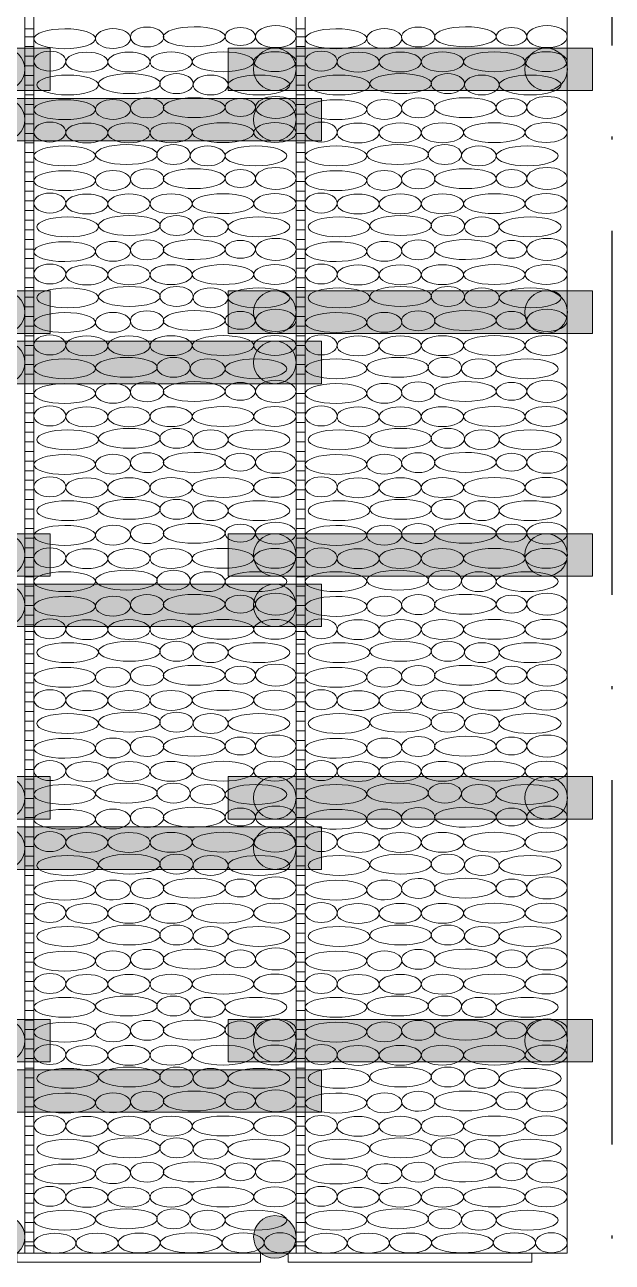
# Model space of a CAD drawing. Header units: inches. Extents: x 523 to 1492, y 69 to 539.
# Drawn here: x 929.92 to 949.26, y 314.3 to 355.06 of the extents above; entities that cross this region are included whole.
import ezdxf

# ---------------------------------------------------------------- set-up
doc = ezdxf.new("R2010")
doc.units = ezdxf.units.IN
doc.header["$MEASUREMENT"] = 0
doc.linetypes.add('ACAD_ISO10W100', pattern=[18, 12, -3, 0, -3])
pattern_1 = [(0, (53.58904, 0.01436), (1e-16, 0.3175), [])]
pattern_2 = [(0, (62.52087, 0.01436), (1e-16, 0.3175), [])]

# ---------------------------------------------------------------- blocks, each defined once
blk = doc.blocks.new('S - 140')
at = {"linetype": 'ByBlock', "lineweight": 15}
h = blk.add_hatch(color=7, dxfattribs=at)
edge = h.paths.add_edge_path()
edge.add_arc((1417, -1396.7), 70, 0, 360)
at = {"color": 7, "linetype": 'ByBlock', "lineweight": 15}
blk.add_circle((1417, -1396.7), 70, dxfattribs=at)
blk = doc.blocks.new('Бут.полосы')
at = {"linetype": 'ByBlock', "lineweight": 15}
h = blk.add_hatch(dxfattribs=at)
h.set_pattern_fill('ANSI31', color=22, scale=0.1, angle=315, style=0)
h.set_pattern_definition(pattern_1)
h.paths.add_polyline_path([(2008.852, -4735.691), (2008.552, -4735.691), (2008.552, -4755.546), (2008.852, -4755.546)])
h = blk.add_hatch(dxfattribs=at)
h.set_pattern_fill('ANSI31', color=22, scale=0.1, angle=315, style=0)
h.set_pattern_definition(pattern_2)
h.paths.add_polyline_path([(2017.784, -4735.691), (2017.484, -4735.691), (2017.484, -4755.546), (2017.784, -4755.546)])
h = blk.add_hatch(dxfattribs=at)
h.set_pattern_fill('ANSI31', color=22, scale=0.1, angle=315, style=0)
h.set_pattern_definition(pattern_1)
h.paths.add_polyline_path([(2008.852, -4755.806), (2008.552, -4755.806), (2008.552, -4775.784), (2008.852, -4775.784)])
h = blk.add_hatch(dxfattribs=at)
h.set_pattern_fill('ANSI31', color=22, scale=0.1, angle=315, style=0)
h.set_pattern_definition(pattern_2)
h.paths.add_polyline_path([(2017.784, -4755.806), (2017.484, -4755.806), (2017.484, -4775.784), (2017.784, -4775.784)])
at = {"color": 7, "linetype": 'ByBlock', "lineweight": 15}
for points in [[(1999.92, -4776.027), (2008.552, -4776.027), (2008.552, -4691.934), (1999.92, -4691.934)], [(2008.852, -4776.027), (2017.484, -4776.027), (2017.484, -4691.934), (2008.852, -4691.934)], [(2017.784, -4776.027), (2026.416, -4776.027), (2026.416, -4691.934), (2017.784, -4691.934)]]:
    blk.add_lwpolyline(points, close=True, dxfattribs=at)
at = {"color": 22, "linetype": 'ByBlock', "lineweight": 15}
for points in [[(2008.852, -4735.691), (2008.552, -4735.691), (2008.552, -4755.546), (2008.852, -4755.546)], [(2017.784, -4735.691), (2017.484, -4735.691), (2017.484, -4755.546), (2017.784, -4755.546)], [(2008.852, -4755.806), (2008.552, -4755.806), (2008.552, -4775.784), (2008.852, -4775.784)], [(2017.784, -4755.806), (2017.484, -4755.806), (2017.484, -4775.784), (2017.784, -4775.784)], [(2016.317, -4776.327), (2016.317, -4776.027), (2008.29, -4776.027), (2008.29, -4776.327)], [(2025.249, -4776.327), (2025.249, -4776.027), (2017.221, -4776.027), (2017.221, -4776.327)]]:
    blk.add_lwpolyline(points, close=True, dxfattribs=at)
at = {"color": 253, "linetype": 'ByBlock', "lineweight": 15}
for centre, major_axis, ratio in [((2016.817, -4735.948), (-0.667, 0), 0.543772), ((2025.749, -4735.948), (-0.667, 0), 0.543772), ((2011.459, -4736.013), (0.575, 0.003), 0.569135), ((2015.648, -4735.948), (-0.502, 0), 0.586261), ((2020.391, -4736.013), (0.575, 0.003), 0.569135), ((2024.58, -4735.948), (-0.502, 0), 0.586261), ((2009.379, -4736.757), (-0.525, 0), 0.625314), ((2010.595, -4736.789), (0.694, 0), 0.47197), ((2011.982, -4736.785), (0.694, 0), 0.47197), ((2013.37, -4736.781), (0.694, 0), 0.47197), ((2015.08, -4736.778), (1.016, 0), 0.322367), ((2016.79, -4736.774), (0.694, 0), 0.47197), ((2018.311, -4736.757), (-0.525, 0), 0.625314), ((2019.527, -4736.789), (0.694, 0), 0.47197), ((2020.914, -4736.785), (0.694, 0), 0.47197), ((2022.302, -4736.781), (0.694, 0), 0.47197), ((2024.012, -4736.778), (1.016, 0), 0.322367), ((2025.722, -4736.774), (0.694, 0), 0.47197), ((2009.967, -4737.543), (1.016, 0), 0.322367), ((2011.999, -4737.498), (1.016, 0), 0.322367), ((2013.55, -4737.498), (0.549, 0), 0.596748), ((2016.261, -4737.543), (1.016, 0), 0.322367), ((2018.899, -4737.543), (1.016, 0), 0.322367), ((2020.931, -4737.498), (1.016, 0), 0.322367), ((2022.482, -4737.498), (0.549, 0), 0.596748), ((2025.193, -4737.543), (1.016, 0), 0.322367), ((2011.459, -4738.349), (0.575, 0.003), 0.569135), ((2015.648, -4738.284), (-0.502, 0), 0.586261), ((2016.817, -4738.284), (-0.667, 0), 0.543772), ((2020.391, -4738.349), (0.575, 0.003), 0.569135), ((2024.58, -4738.284), (-0.502, 0), 0.586261), ((2025.749, -4738.284), (-0.667, 0), 0.543772), ((2009.379, -4739.094), (-0.525, 0), 0.625314), ((2010.595, -4739.125), (0.694, 0), 0.47197), ((2011.982, -4739.121), (0.694, 0), 0.47197), ((2013.37, -4739.118), (0.694, 0), 0.47197), ((2015.08, -4739.114), (1.016, 0), 0.322367), ((2016.79, -4739.111), (0.694, 0), 0.47197), ((2018.311, -4739.094), (-0.525, 0), 0.625314), ((2019.527, -4739.125), (0.694, 0), 0.47197), ((2020.914, -4739.121), (0.694, 0), 0.47197), ((2022.302, -4739.118), (0.694, 0), 0.47197), ((2024.012, -4739.114), (1.016, 0), 0.322367), ((2025.722, -4739.111), (0.694, 0), 0.47197), ((2009.868, -4739.88), (1.016, 0), 0.322367), ((2011.9, -4739.835), (1.016, 0), 0.322367), ((2013.452, -4739.835), (0.549, 0), 0.596748), ((2016.162, -4739.88), (1.016, 0), 0.322367), ((2018.8, -4739.88), (1.016, 0), 0.322367), ((2020.832, -4739.835), (1.016, 0), 0.322367), ((2022.384, -4739.835), (0.549, 0), 0.596748), ((2025.094, -4739.88), (1.016, 0), 0.322367), ((2011.459, -4740.688), (0.575, 0.003), 0.569135), ((2015.648, -4740.623), (-0.502, 0), 0.586261), ((2016.817, -4740.623), (-0.667, 0), 0.543772), ((2020.391, -4740.688), (0.575, 0.003), 0.569135), ((2024.58, -4740.623), (-0.502, 0), 0.586261), ((2025.749, -4740.623), (-0.667, 0), 0.543772), ((2009.379, -4741.433), (-0.525, 0), 0.625314), ((2010.595, -4741.464), (0.694, 0), 0.47197), ((2011.982, -4741.461), (0.694, 0), 0.47197), ((2013.37, -4741.457), (0.694, 0), 0.47197), ((2015.08, -4741.454), (1.016, 0), 0.322367), ((2016.79, -4741.45), (0.694, 0), 0.47197), ((2018.311, -4741.433), (-0.525, 0), 0.625314), ((2019.527, -4741.464), (0.694, 0), 0.47197), ((2020.914, -4741.461), (0.694, 0), 0.47197), ((2022.302, -4741.457), (0.694, 0), 0.47197), ((2024.012, -4741.454), (1.016, 0), 0.322367), ((2025.722, -4741.45), (0.694, 0), 0.47197), ((2009.967, -4742.219), (1.016, 0), 0.322367), ((2011.999, -4742.174), (1.016, 0), 0.322367), ((2013.55, -4742.174), (0.549, 0), 0.596748), ((2016.261, -4742.219), (1.016, 0), 0.322367), ((2018.899, -4742.219), (1.016, 0), 0.322367), ((2020.931, -4742.174), (1.016, 0), 0.322367), ((2022.482, -4742.174), (0.549, 0), 0.596748), ((2025.193, -4742.219), (1.016, 0), 0.322367), ((2011.459, -4743.025), (0.575, 0.003), 0.569135), ((2015.648, -4742.96), (-0.502, 0), 0.586261), ((2016.817, -4742.96), (-0.667, 0), 0.543772), ((2020.391, -4743.025), (0.575, 0.003), 0.569135), ((2024.58, -4742.96), (-0.502, 0), 0.586261), ((2025.749, -4742.96), (-0.667, 0), 0.543772), ((2009.379, -4743.77), (-0.525, 0), 0.625314), ((2010.595, -4743.801), (0.694, 0), 0.47197), ((2011.982, -4743.797), (0.694, 0), 0.47197), ((2013.37, -4743.793), (0.694, 0), 0.47197), ((2015.08, -4743.79), (1.016, 0), 0.322367), ((2016.79, -4743.787), (0.694, 0), 0.47197), ((2018.311, -4743.77), (-0.525, 0), 0.625314), ((2019.527, -4743.801), (0.694, 0), 0.47197), ((2020.914, -4743.797), (0.694, 0), 0.47197), ((2022.302, -4743.793), (0.694, 0), 0.47197), ((2024.012, -4743.79), (1.016, 0), 0.322367), ((2025.722, -4743.787), (0.694, 0), 0.47197), ((2009.967, -4744.556), (1.016, 0), 0.322367), ((2011.999, -4744.51), (1.016, 0), 0.322367), ((2013.55, -4744.51), (0.549, 0), 0.596748), ((2016.261, -4744.556), (1.016, 0), 0.322367), ((2018.899, -4744.556), (1.016, 0), 0.322367), ((2020.931, -4744.51), (1.016, 0), 0.322367), ((2022.482, -4744.51), (0.549, 0), 0.596748), ((2025.193, -4744.556), (1.016, 0), 0.322367), ((2016.817, -4745.297), (-0.667, 0), 0.543772), ((2025.749, -4745.297), (-0.667, 0), 0.543772), ((2011.459, -4745.362), (0.575, 0.003), 0.569135), ((2015.648, -4745.297), (-0.502, 0), 0.586261), ((2020.391, -4745.362), (0.575, 0.003), 0.569135), ((2024.58, -4745.297), (-0.502, 0), 0.586261), ((2009.379, -4746.107), (-0.525, 0), 0.625314), ((2018.311, -4746.107), (-0.525, 0), 0.625314), ((2010.595, -4746.138), (0.694, 0), 0.47197), ((2011.982, -4746.134), (0.694, 0), 0.47197), ((2013.37, -4746.13), (0.694, 0), 0.47197), ((2015.08, -4746.127), (1.016, 0), 0.322367), ((2016.79, -4746.123), (0.694, 0), 0.47197), ((2019.527, -4746.138), (0.694, 0), 0.47197), ((2020.914, -4746.134), (0.694, 0), 0.47197), ((2022.302, -4746.13), (0.694, 0), 0.47197), ((2024.012, -4746.127), (1.016, 0), 0.322367), ((2025.722, -4746.123), (0.694, 0), 0.47197), ((2009.868, -4746.892), (1.016, 0), 0.322367), ((2011.9, -4746.847), (1.016, 0), 0.322367), ((2013.452, -4746.847), (0.549, 0), 0.596748), ((2016.162, -4746.892), (1.016, 0), 0.322367), ((2018.8, -4746.892), (1.016, 0), 0.322367), ((2020.832, -4746.847), (1.016, 0), 0.322367), ((2022.384, -4746.847), (0.549, 0), 0.596748), ((2025.094, -4746.892), (1.016, 0), 0.322367), ((2011.459, -4747.701), (0.575, 0.003), 0.569135), ((2015.648, -4747.636), (-0.502, 0), 0.586261), ((2016.817, -4747.636), (-0.667, 0), 0.543772), ((2020.391, -4747.701), (0.575, 0.003), 0.569135), ((2024.58, -4747.636), (-0.502, 0), 0.586261), ((2025.749, -4747.636), (-0.667, 0), 0.543772), ((2009.379, -4748.446), (-0.525, 0), 0.625314), ((2010.595, -4748.477), (0.694, 0), 0.47197), ((2011.982, -4748.473), (0.694, 0), 0.47197), ((2013.37, -4748.469), (0.694, 0), 0.47197), ((2015.08, -4748.466), (1.016, 0), 0.322367), ((2016.79, -4748.462), (0.694, 0), 0.47197), ((2018.311, -4748.446), (-0.525, 0), 0.625314), ((2019.527, -4748.477), (0.694, 0), 0.47197), ((2020.914, -4748.473), (0.694, 0), 0.47197), ((2022.302, -4748.469), (0.694, 0), 0.47197), ((2024.012, -4748.466), (1.016, 0), 0.322367), ((2025.722, -4748.462), (0.694, 0), 0.47197), ((2009.967, -4749.231), (1.016, 0), 0.322367), ((2011.999, -4749.186), (1.016, 0), 0.322367), ((2013.55, -4749.186), (0.549, 0), 0.596748), ((2016.261, -4749.231), (1.016, 0), 0.322367), ((2018.899, -4749.231), (1.016, 0), 0.322367), ((2020.931, -4749.186), (1.016, 0), 0.322367), ((2022.482, -4749.186), (0.549, 0), 0.596748), ((2025.193, -4749.231), (1.016, 0), 0.322367), ((2011.459, -4750.037), (0.575, 0.003), 0.569135), ((2015.648, -4749.972), (-0.502, 0), 0.586261), ((2016.817, -4749.972), (-0.667, 0), 0.543772), ((2020.391, -4750.037), (0.575, 0.003), 0.569135), ((2024.58, -4749.972), (-0.502, 0), 0.586261), ((2025.749, -4749.972), (-0.667, 0), 0.543772), ((2009.379, -4750.782), (-0.525, 0), 0.625314), ((2010.595, -4750.813), (0.694, 0), 0.47197), ((2011.982, -4750.81), (0.694, 0), 0.47197), ((2013.37, -4750.806), (0.694, 0), 0.47197), ((2015.08, -4750.803), (1.016, 0), 0.322367), ((2016.79, -4750.799), (0.694, 0), 0.47197), ((2018.311, -4750.782), (-0.525, 0), 0.625314), ((2019.527, -4750.813), (0.694, 0), 0.47197), ((2020.914, -4750.81), (0.694, 0), 0.47197), ((2022.302, -4750.806), (0.694, 0), 0.47197), ((2024.012, -4750.803), (1.016, 0), 0.322367), ((2025.722, -4750.799), (0.694, 0), 0.47197), ((2009.967, -4751.568), (1.016, 0), 0.322367), ((2011.999, -4751.523), (1.016, 0), 0.322367), ((2013.55, -4751.523), (0.549, 0), 0.596748), ((2016.261, -4751.568), (1.016, 0), 0.322367), ((2018.899, -4751.568), (1.016, 0), 0.322367), ((2020.931, -4751.523), (1.016, 0), 0.322367), ((2022.482, -4751.523), (0.549, 0), 0.596748), ((2025.193, -4751.568), (1.016, 0), 0.322367), ((2011.459, -4752.374), (0.575, 0.003), 0.569135), ((2015.648, -4752.309), (-0.502, 0), 0.586261), ((2016.817, -4752.309), (-0.667, 0), 0.543772), ((2020.391, -4752.374), (0.575, 0.003), 0.569135), ((2024.58, -4752.309), (-0.502, 0), 0.586261), ((2025.749, -4752.309), (-0.667, 0), 0.543772), ((2009.379, -4753.119), (-0.525, 0), 0.625314), ((2010.595, -4753.15), (0.694, 0), 0.47197), ((2011.982, -4753.146), (0.694, 0), 0.47197), ((2013.37, -4753.142), (0.694, 0), 0.47197), ((2015.08, -4753.139), (1.016, 0), 0.322367), ((2016.79, -4753.136), (0.694, 0), 0.47197), ((2018.311, -4753.119), (-0.525, 0), 0.625314), ((2019.527, -4753.15), (0.694, 0), 0.47197), ((2020.914, -4753.146), (0.694, 0), 0.47197), ((2022.302, -4753.142), (0.694, 0), 0.47197), ((2024.012, -4753.139), (1.016, 0), 0.322367), ((2025.722, -4753.136), (0.694, 0), 0.47197), ((2011.9, -4753.859), (1.016, 0), 0.322367), ((2013.452, -4753.859), (0.549, 0), 0.596748), ((2020.832, -4753.859), (1.016, 0), 0.322367), ((2022.384, -4753.859), (0.549, 0), 0.596748), ((2009.868, -4753.905), (1.016, 0), 0.322367), ((2016.162, -4753.905), (1.016, 0), 0.322367), ((2018.8, -4753.905), (1.016, 0), 0.322367), ((2025.094, -4753.905), (1.016, 0), 0.322367), ((2016.817, -4754.648), (-0.667, 0), 0.543772), ((2025.749, -4754.648), (-0.667, 0), 0.543772), ((2011.459, -4754.713), (0.575, 0.003), 0.569135), ((2015.648, -4754.648), (-0.502, 0), 0.586261), ((2020.391, -4754.713), (0.575, 0.003), 0.569135), ((2024.58, -4754.648), (-0.502, 0), 0.586261), ((2009.379, -4755.458), (-0.525, 0), 0.625314), ((2010.595, -4755.489), (0.694, 0), 0.47197), ((2011.982, -4755.485), (0.694, 0), 0.47197), ((2013.37, -4755.482), (0.694, 0), 0.47197), ((2015.08, -4755.478), (1.016, 0), 0.322367), ((2016.79, -4755.475), (0.694, 0), 0.47197), ((2018.311, -4755.458), (-0.525, 0), 0.625314), ((2019.527, -4755.489), (0.694, 0), 0.47197), ((2020.914, -4755.485), (0.694, 0), 0.47197), ((2022.302, -4755.482), (0.694, 0), 0.47197), ((2024.012, -4755.478), (1.016, 0), 0.322367), ((2025.722, -4755.475), (0.694, 0), 0.47197), ((2009.967, -4756.244), (1.016, 0), 0.322367), ((2011.999, -4756.199), (1.016, 0), 0.322367), ((2013.55, -4756.199), (0.549, 0), 0.596748), ((2016.261, -4756.244), (1.016, 0), 0.322367), ((2018.899, -4756.244), (1.016, 0), 0.322367), ((2020.931, -4756.199), (1.016, 0), 0.322367), ((2022.482, -4756.199), (0.549, 0), 0.596748), ((2025.193, -4756.244), (1.016, 0), 0.322367), ((2011.459, -4757.05), (0.575, 0.003), 0.569135), ((2015.648, -4756.985), (-0.502, 0), 0.586261), ((2016.817, -4756.985), (-0.667, 0), 0.543772), ((2020.391, -4757.05), (0.575, 0.003), 0.569135), ((2024.58, -4756.985), (-0.502, 0), 0.586261), ((2025.749, -4756.985), (-0.667, 0), 0.543772), ((2009.379, -4757.795), (-0.525, 0), 0.625314), ((2010.595, -4757.826), (0.694, 0), 0.47197), ((2011.982, -4757.822), (0.694, 0), 0.47197), ((2013.37, -4757.818), (0.694, 0), 0.47197), ((2015.08, -4757.815), (1.016, 0), 0.322367), ((2016.79, -4757.811), (0.694, 0), 0.47197), ((2018.311, -4757.795), (-0.525, 0), 0.625314), ((2019.527, -4757.826), (0.694, 0), 0.47197), ((2020.914, -4757.822), (0.694, 0), 0.47197), ((2022.302, -4757.818), (0.694, 0), 0.47197), ((2024.012, -4757.815), (1.016, 0), 0.322367), ((2025.722, -4757.811), (0.694, 0), 0.47197), ((2009.967, -4758.58), (1.016, 0), 0.322367), ((2011.999, -4758.535), (1.016, 0), 0.322367), ((2013.55, -4758.535), (0.549, 0), 0.596748), ((2016.261, -4758.58), (1.016, 0), 0.322367), ((2018.899, -4758.58), (1.016, 0), 0.322367), ((2020.931, -4758.535), (1.016, 0), 0.322367), ((2022.482, -4758.535), (0.549, 0), 0.596748), ((2025.193, -4758.58), (1.016, 0), 0.322367), ((2011.459, -4759.387), (0.575, 0.003), 0.569135), ((2015.648, -4759.321), (-0.502, 0), 0.586261), ((2016.817, -4759.321), (-0.667, 0), 0.543772), ((2020.391, -4759.387), (0.575, 0.003), 0.569135), ((2024.58, -4759.321), (-0.502, 0), 0.586261), ((2025.749, -4759.321), (-0.667, 0), 0.543772), ((2009.379, -4760.131), (-0.525, 0), 0.625314), ((2010.595, -4760.162), (0.694, 0), 0.47197), ((2011.982, -4760.159), (0.694, 0), 0.47197), ((2013.37, -4760.155), (0.694, 0), 0.47197), ((2015.08, -4760.152), (1.016, 0), 0.322367), ((2016.79, -4760.148), (0.694, 0), 0.47197), ((2018.311, -4760.131), (-0.525, 0), 0.625314), ((2019.527, -4760.162), (0.694, 0), 0.47197), ((2020.914, -4760.159), (0.694, 0), 0.47197), ((2022.302, -4760.155), (0.694, 0), 0.47197), ((2024.012, -4760.152), (1.016, 0), 0.322367), ((2025.722, -4760.148), (0.694, 0), 0.47197), ((2009.868, -4760.917), (1.016, 0), 0.322367), ((2011.9, -4760.872), (1.016, 0), 0.322367), ((2013.452, -4760.872), (0.549, 0), 0.596748), ((2016.162, -4760.917), (1.016, 0), 0.322367), ((2018.8, -4760.917), (1.016, 0), 0.322367), ((2020.832, -4760.872), (1.016, 0), 0.322367), ((2022.384, -4760.872), (0.549, 0), 0.596748), ((2025.094, -4760.917), (1.016, 0), 0.322367), ((2011.459, -4761.726), (0.575, 0.003), 0.569135), ((2015.648, -4761.661), (-0.502, 0), 0.586261), ((2016.817, -4761.661), (-0.667, 0), 0.543772), ((2020.391, -4761.726), (0.575, 0.003), 0.569135), ((2024.58, -4761.661), (-0.502, 0), 0.586261), ((2025.749, -4761.661), (-0.667, 0), 0.543772), ((2009.379, -4762.47), (-0.525, 0), 0.625314), ((2010.595, -4762.502), (0.694, 0), 0.47197), ((2011.982, -4762.498), (0.694, 0), 0.47197), ((2013.37, -4762.494), (0.694, 0), 0.47197), ((2015.08, -4762.491), (1.016, 0), 0.322367), ((2016.79, -4762.487), (0.694, 0), 0.47197), ((2018.311, -4762.47), (-0.525, 0), 0.625314), ((2019.527, -4762.502), (0.694, 0), 0.47197), ((2020.914, -4762.498), (0.694, 0), 0.47197), ((2022.302, -4762.494), (0.694, 0), 0.47197), ((2024.012, -4762.491), (1.016, 0), 0.322367), ((2025.722, -4762.487), (0.694, 0), 0.47197), ((2011.999, -4763.211), (1.016, 0), 0.322367), ((2013.55, -4763.211), (0.549, 0), 0.596748), ((2020.931, -4763.211), (1.016, 0), 0.322367), ((2022.482, -4763.211), (0.549, 0), 0.596748), ((2009.967, -4763.256), (1.016, 0), 0.322367), ((2016.261, -4763.256), (1.016, 0), 0.322367), ((2018.899, -4763.256), (1.016, 0), 0.322367), ((2025.193, -4763.256), (1.016, 0), 0.322367), ((2015.648, -4763.997), (-0.502, 0), 0.586261), ((2016.817, -4763.997), (-0.667, 0), 0.543772), ((2024.58, -4763.997), (-0.502, 0), 0.586261), ((2025.749, -4763.997), (-0.667, 0), 0.543772), ((2011.459, -4764.062), (0.575, 0.003), 0.569135), ((2020.391, -4764.062), (0.575, 0.003), 0.569135), ((2009.379, -4764.807), (-0.525, 0), 0.625314), ((2010.595, -4764.838), (0.694, 0), 0.47197), ((2011.982, -4764.834), (0.694, 0), 0.47197), ((2013.37, -4764.831), (0.694, 0), 0.47197), ((2015.08, -4764.828), (1.016, 0), 0.322367), ((2016.79, -4764.824), (0.694, 0), 0.47197), ((2018.311, -4764.807), (-0.525, 0), 0.625314), ((2019.527, -4764.838), (0.694, 0), 0.47197), ((2020.914, -4764.834), (0.694, 0), 0.47197), ((2022.302, -4764.831), (0.694, 0), 0.47197), ((2024.012, -4764.828), (1.016, 0), 0.322367), ((2025.722, -4764.824), (0.694, 0), 0.47197), ((2009.967, -4765.593), (1.016, 0), 0.322367), ((2011.999, -4765.548), (1.016, 0), 0.322367), ((2013.55, -4765.548), (0.549, 0), 0.596748), ((2016.261, -4765.593), (1.016, 0), 0.322367), ((2018.899, -4765.593), (1.016, 0), 0.322367), ((2020.931, -4765.548), (1.016, 0), 0.322367), ((2022.482, -4765.548), (0.549, 0), 0.596748), ((2025.193, -4765.593), (1.016, 0), 0.322367), ((2011.459, -4766.399), (0.575, 0.003), 0.569135), ((2015.648, -4766.334), (-0.502, 0), 0.586261), ((2016.817, -4766.334), (-0.667, 0), 0.543772), ((2020.391, -4766.399), (0.575, 0.003), 0.569135), ((2024.58, -4766.334), (-0.502, 0), 0.586261), ((2025.749, -4766.334), (-0.667, 0), 0.543772), ((2009.379, -4767.144), (-0.525, 0), 0.625314), ((2010.595, -4767.175), (0.694, 0), 0.47197), ((2011.982, -4767.171), (0.694, 0), 0.47197), ((2013.37, -4767.167), (0.694, 0), 0.47197), ((2015.08, -4767.164), (1.016, 0), 0.322367), ((2016.79, -4767.161), (0.694, 0), 0.47197), ((2018.311, -4767.144), (-0.525, 0), 0.625314), ((2019.527, -4767.175), (0.694, 0), 0.47197), ((2020.914, -4767.171), (0.694, 0), 0.47197), ((2022.302, -4767.167), (0.694, 0), 0.47197), ((2024.012, -4767.164), (1.016, 0), 0.322367), ((2025.722, -4767.161), (0.694, 0), 0.47197), ((2009.868, -4767.929), (1.016, 0), 0.322367), ((2011.9, -4767.884), (1.016, 0), 0.322367), ((2013.452, -4767.884), (0.549, 0), 0.596748), ((2016.162, -4767.929), (1.016, 0), 0.322367), ((2018.8, -4767.929), (1.016, 0), 0.322367), ((2020.832, -4767.884), (1.016, 0), 0.322367), ((2022.384, -4767.884), (0.549, 0), 0.596748), ((2025.094, -4767.929), (1.016, 0), 0.322367), ((2011.459, -4768.738), (0.575, 0.003), 0.569135), ((2015.648, -4768.673), (-0.502, 0), 0.586261), ((2016.817, -4768.673), (-0.667, 0), 0.543772), ((2020.391, -4768.738), (0.575, 0.003), 0.569135), ((2024.58, -4768.673), (-0.502, 0), 0.586261), ((2025.749, -4768.673), (-0.667, 0), 0.543772), ((2009.379, -4769.483), (-0.525, 0), 0.625314), ((2010.595, -4769.514), (0.694, 0), 0.47197), ((2011.982, -4769.51), (0.694, 0), 0.47197), ((2013.37, -4769.506), (0.694, 0), 0.47197), ((2015.08, -4769.503), (1.016, 0), 0.322367), ((2016.79, -4769.5), (0.694, 0), 0.47197), ((2018.311, -4769.483), (-0.525, 0), 0.625314), ((2019.527, -4769.514), (0.694, 0), 0.47197), ((2020.914, -4769.51), (0.694, 0), 0.47197), ((2022.302, -4769.506), (0.694, 0), 0.47197), ((2024.012, -4769.503), (1.016, 0), 0.322367), ((2025.722, -4769.5), (0.694, 0), 0.47197), ((2009.967, -4770.269), (1.016, 0), 0.322367), ((2011.999, -4770.223), (1.016, 0), 0.322367), ((2013.55, -4770.223), (0.549, 0), 0.596748), ((2016.261, -4770.269), (1.016, 0), 0.322367), ((2018.899, -4770.269), (1.016, 0), 0.322367), ((2020.931, -4770.223), (1.016, 0), 0.322367), ((2022.482, -4770.223), (0.549, 0), 0.596748), ((2025.193, -4770.269), (1.016, 0), 0.322367), ((2016.817, -4771.01), (-0.667, 0), 0.543772), ((2025.749, -4771.01), (-0.667, 0), 0.543772), ((2011.459, -4771.075), (0.575, 0.003), 0.569135), ((2015.648, -4771.01), (-0.502, 0), 0.586261), ((2020.391, -4771.075), (0.575, 0.003), 0.569135), ((2024.58, -4771.01), (-0.502, 0), 0.586261), ((2009.379, -4771.82), (-0.525, 0), 0.625314), ((2010.595, -4771.851), (0.694, 0), 0.47197), ((2011.982, -4771.847), (0.694, 0), 0.47197), ((2013.37, -4771.843), (0.694, 0), 0.47197), ((2015.08, -4771.84), (1.016, 0), 0.322367), ((2016.79, -4771.836), (0.694, 0), 0.47197), ((2018.311, -4771.82), (-0.525, 0), 0.625314), ((2019.527, -4771.851), (0.694, 0), 0.47197), ((2020.914, -4771.847), (0.694, 0), 0.47197), ((2022.302, -4771.843), (0.694, 0), 0.47197), ((2024.012, -4771.84), (1.016, 0), 0.322367), ((2025.722, -4771.836), (0.694, 0), 0.47197), ((2009.967, -4772.605), (1.016, 0), 0.322367), ((2011.999, -4772.56), (1.016, 0), 0.322367), ((2013.55, -4772.56), (0.549, 0), 0.596748), ((2016.261, -4772.605), (1.016, 0), 0.322367), ((2018.899, -4772.605), (1.016, 0), 0.322367), ((2020.931, -4772.56), (1.016, 0), 0.322367), ((2022.482, -4772.56), (0.549, 0), 0.596748), ((2025.193, -4772.605), (1.016, 0), 0.322367), ((2011.459, -4773.411), (0.575, 0.003), 0.569135), ((2015.648, -4773.346), (-0.502, 0), 0.586261), ((2016.817, -4773.346), (-0.667, 0), 0.543772), ((2020.391, -4773.411), (0.575, 0.003), 0.569135), ((2024.58, -4773.346), (-0.502, 0), 0.586261), ((2025.749, -4773.346), (-0.667, 0), 0.543772), ((2009.379, -4774.156), (-0.525, 0), 0.625314), ((2010.595, -4774.187), (0.694, 0), 0.47197), ((2011.982, -4774.183), (0.694, 0), 0.47197), ((2013.37, -4774.18), (0.694, 0), 0.47197), ((2015.08, -4774.177), (1.016, 0), 0.322367), ((2016.79, -4774.173), (0.694, 0), 0.47197), ((2018.311, -4774.156), (-0.525, 0), 0.625314), ((2019.527, -4774.187), (0.694, 0), 0.47197), ((2020.914, -4774.183), (0.694, 0), 0.47197), ((2022.302, -4774.18), (0.694, 0), 0.47197), ((2024.012, -4774.177), (1.016, 0), 0.322367), ((2025.722, -4774.173), (0.694, 0), 0.47197), ((2009.868, -4774.942), (1.016, 0), 0.322367), ((2011.9, -4774.897), (1.016, 0), 0.322367), ((2013.452, -4774.897), (0.549, 0), 0.596748), ((2016.162, -4774.942), (1.016, 0), 0.322367), ((2018.8, -4774.942), (1.016, 0), 0.322367), ((2020.832, -4774.897), (1.016, 0), 0.322367), ((2022.384, -4774.897), (0.549, 0), 0.596748), ((2025.094, -4774.942), (1.016, 0), 0.322367), ((2009.546, -4775.7), (0.694, 0), 0.47197), ((2010.933, -4775.696), (0.694, 0), 0.47197), ((2012.321, -4775.692), (0.694, 0), 0.47197), ((2014.031, -4775.689), (1.016, 0), 0.322367), ((2015.741, -4775.685), (0.694, 0), 0.47197), ((2016.959, -4775.685), (-0.525, 0), 0.625314), ((2018.478, -4775.7), (0.694, 0), 0.47197), ((2019.865, -4775.696), (0.694, 0), 0.47197), ((2021.253, -4775.692), (0.694, 0), 0.47197), ((2022.963, -4775.689), (1.016, 0), 0.322367), ((2024.673, -4775.685), (0.694, 0), 0.47197), ((2025.891, -4775.685), (-0.525, 0), 0.625314)]:
    blk.add_ellipse(centre, major_axis=major_axis, ratio=ratio, dxfattribs=at)
at = {"color": 253, "linetype": 'ByBlock', "lineweight": 15, "extrusion": (0, 0, -1)}
for centre, major_axis, ratio in [((2009.868, -4736.021), (-1.016, -0.005), 0.322367), ((2012.578, -4735.962), (-0.549, -0.003), 0.596748), ((2014.13, -4735.954), (-1.016, -0.005), 0.322367), ((2018.8, -4736.021), (-1.016, -0.005), 0.322367), ((2021.51, -4735.962), (-0.549, -0.003), 0.596748), ((2023.062, -4735.954), (-1.016, -0.005), 0.322367), ((2014.67, -4737.543), (-0.575, 0), 0.569135), ((2023.602, -4737.543), (-0.575, 0), 0.569135), ((2009.868, -4738.358), (-1.016, -0.005), 0.322367), ((2012.578, -4738.298), (-0.549, -0.003), 0.596748), ((2014.13, -4738.29), (-1.016, -0.005), 0.322367), ((2018.8, -4738.358), (-1.016, -0.005), 0.322367), ((2021.51, -4738.298), (-0.549, -0.003), 0.596748), ((2023.062, -4738.29), (-1.016, -0.005), 0.322367), ((2014.571, -4739.88), (-0.575, 0), 0.569135), ((2023.503, -4739.88), (-0.575, 0), 0.569135), ((2009.868, -4740.697), (-1.016, -0.005), 0.322367), ((2012.578, -4740.637), (-0.549, -0.003), 0.596748), ((2014.13, -4740.629), (-1.016, -0.005), 0.322367), ((2018.8, -4740.697), (-1.016, -0.005), 0.322367), ((2021.51, -4740.637), (-0.549, -0.003), 0.596748), ((2023.062, -4740.629), (-1.016, -0.005), 0.322367), ((2014.67, -4742.219), (-0.575, 0), 0.569135), ((2023.602, -4742.219), (-0.575, 0), 0.569135), ((2009.868, -4743.033), (-1.016, -0.005), 0.322367), ((2012.578, -4742.974), (-0.549, -0.003), 0.596748), ((2014.13, -4742.966), (-1.016, -0.005), 0.322367), ((2018.8, -4743.033), (-1.016, -0.005), 0.322367), ((2021.51, -4742.974), (-0.549, -0.003), 0.596748), ((2023.062, -4742.966), (-1.016, -0.005), 0.322367), ((2014.67, -4744.556), (-0.575, 0), 0.569135), ((2023.602, -4744.556), (-0.575, 0), 0.569135), ((2014.13, -4745.303), (-1.016, -0.005), 0.322367), ((2023.062, -4745.303), (-1.016, -0.005), 0.322367), ((2009.868, -4745.37), (-1.016, -0.005), 0.322367), ((2012.578, -4745.311), (-0.549, -0.003), 0.596748), ((2018.8, -4745.37), (-1.016, -0.005), 0.322367), ((2021.51, -4745.311), (-0.549, -0.003), 0.596748), ((2014.571, -4746.892), (-0.575, 0), 0.569135), ((2023.503, -4746.892), (-0.575, 0), 0.569135), ((2009.868, -4747.709), (-1.016, -0.005), 0.322367), ((2012.578, -4747.65), (-0.549, -0.003), 0.596748), ((2014.13, -4747.642), (-1.016, -0.005), 0.322367), ((2018.8, -4747.709), (-1.016, -0.005), 0.322367), ((2021.51, -4747.65), (-0.549, -0.003), 0.596748), ((2023.062, -4747.642), (-1.016, -0.005), 0.322367), ((2014.67, -4749.231), (-0.575, 0), 0.569135), ((2023.602, -4749.231), (-0.575, 0), 0.569135), ((2009.868, -4750.046), (-1.016, -0.005), 0.322367), ((2012.578, -4749.986), (-0.549, -0.003), 0.596748), ((2014.13, -4749.978), (-1.016, -0.005), 0.322367), ((2018.8, -4750.046), (-1.016, -0.005), 0.322367), ((2021.51, -4749.986), (-0.549, -0.003), 0.596748), ((2023.062, -4749.978), (-1.016, -0.005), 0.322367), ((2014.67, -4751.568), (-0.575, 0), 0.569135), ((2023.602, -4751.568), (-0.575, 0), 0.569135), ((2009.868, -4752.382), (-1.016, -0.005), 0.322367), ((2012.578, -4752.323), (-0.549, -0.003), 0.596748), ((2014.13, -4752.315), (-1.016, -0.005), 0.322367), ((2018.8, -4752.382), (-1.016, -0.005), 0.322367), ((2021.51, -4752.323), (-0.549, -0.003), 0.596748), ((2023.062, -4752.315), (-1.016, -0.005), 0.322367), ((2014.571, -4753.905), (-0.575, 0), 0.569135), ((2023.503, -4753.905), (-0.575, 0), 0.569135), ((2012.578, -4754.662), (-0.549, -0.003), 0.596748), ((2014.13, -4754.654), (-1.016, -0.005), 0.322367), ((2021.51, -4754.662), (-0.549, -0.003), 0.596748), ((2023.062, -4754.654), (-1.016, -0.005), 0.322367), ((2009.868, -4754.721), (-1.016, -0.005), 0.322367), ((2018.8, -4754.721), (-1.016, -0.005), 0.322367), ((2014.67, -4756.244), (-0.575, 0), 0.569135), ((2023.602, -4756.244), (-0.575, 0), 0.569135), ((2009.868, -4757.058), (-1.016, -0.005), 0.322367), ((2012.578, -4756.999), (-0.549, -0.003), 0.596748), ((2014.13, -4756.991), (-1.016, -0.005), 0.322367), ((2018.8, -4757.058), (-1.016, -0.005), 0.322367), ((2021.51, -4756.999), (-0.549, -0.003), 0.596748), ((2023.062, -4756.991), (-1.016, -0.005), 0.322367), ((2014.67, -4758.58), (-0.575, 0), 0.569135), ((2023.602, -4758.58), (-0.575, 0), 0.569135), ((2009.868, -4759.395), (-1.016, -0.005), 0.322367), ((2012.578, -4759.336), (-0.549, -0.003), 0.596748), ((2014.13, -4759.327), (-1.016, -0.005), 0.322367), ((2018.8, -4759.395), (-1.016, -0.005), 0.322367), ((2021.51, -4759.336), (-0.549, -0.003), 0.596748), ((2023.062, -4759.327), (-1.016, -0.005), 0.322367), ((2014.571, -4760.917), (-0.575, 0), 0.569135), ((2023.503, -4760.917), (-0.575, 0), 0.569135), ((2009.868, -4761.734), (-1.016, -0.005), 0.322367), ((2012.578, -4761.675), (-0.549, -0.003), 0.596748), ((2014.13, -4761.667), (-1.016, -0.005), 0.322367), ((2018.8, -4761.734), (-1.016, -0.005), 0.322367), ((2021.51, -4761.675), (-0.549, -0.003), 0.596748), ((2023.062, -4761.667), (-1.016, -0.005), 0.322367), ((2014.67, -4763.256), (-0.575, 0), 0.569135), ((2023.602, -4763.256), (-0.575, 0), 0.569135), ((2012.578, -4764.011), (-0.549, -0.003), 0.596748), ((2014.13, -4764.003), (-1.016, -0.005), 0.322367), ((2021.51, -4764.011), (-0.549, -0.003), 0.596748), ((2023.062, -4764.003), (-1.016, -0.005), 0.322367), ((2009.868, -4764.071), (-1.016, -0.005), 0.322367), ((2018.8, -4764.071), (-1.016, -0.005), 0.322367), ((2014.67, -4765.593), (-0.575, 0), 0.569135), ((2023.602, -4765.593), (-0.575, 0), 0.569135), ((2009.868, -4766.407), (-1.016, -0.005), 0.322367), ((2012.578, -4766.348), (-0.549, -0.003), 0.596748), ((2014.13, -4766.34), (-1.016, -0.005), 0.322367), ((2018.8, -4766.407), (-1.016, -0.005), 0.322367), ((2021.51, -4766.348), (-0.549, -0.003), 0.596748), ((2023.062, -4766.34), (-1.016, -0.005), 0.322367), ((2014.571, -4767.929), (-0.575, 0), 0.569135), ((2023.503, -4767.929), (-0.575, 0), 0.569135), ((2009.868, -4768.746), (-1.016, -0.005), 0.322367), ((2012.578, -4768.687), (-0.549, -0.003), 0.596748), ((2014.13, -4768.679), (-1.016, -0.005), 0.322367), ((2018.8, -4768.746), (-1.016, -0.005), 0.322367), ((2021.51, -4768.687), (-0.549, -0.003), 0.596748), ((2023.062, -4768.679), (-1.016, -0.005), 0.322367), ((2014.67, -4770.269), (-0.575, 0), 0.569135), ((2023.602, -4770.269), (-0.575, 0), 0.569135), ((2009.868, -4771.083), (-1.016, -0.005), 0.322367), ((2012.578, -4771.024), (-0.549, -0.003), 0.596748), ((2014.13, -4771.016), (-1.016, -0.005), 0.322367), ((2018.8, -4771.083), (-1.016, -0.005), 0.322367), ((2021.51, -4771.024), (-0.549, -0.003), 0.596748), ((2023.062, -4771.016), (-1.016, -0.005), 0.322367), ((2014.67, -4772.605), (-0.575, 0), 0.569135), ((2023.602, -4772.605), (-0.575, 0), 0.569135), ((2009.868, -4773.42), (-1.016, -0.005), 0.322367), ((2012.578, -4773.36), (-0.549, -0.003), 0.596748), ((2014.13, -4773.352), (-1.016, -0.005), 0.322367), ((2018.8, -4773.42), (-1.016, -0.005), 0.322367), ((2021.51, -4773.36), (-0.549, -0.003), 0.596748), ((2023.062, -4773.352), (-1.016, -0.005), 0.322367), ((2014.571, -4774.942), (-0.575, 0), 0.569135), ((2023.503, -4774.942), (-0.575, 0), 0.569135)]:
    blk.add_ellipse(centre, major_axis=major_axis, ratio=ratio, dxfattribs=at)
at = {"color": 253, "linetype": 'ByBlock', "lineweight": 15, "xscale": 0.009999999999990905, "yscale": 0.009999999999990905, "zscale": 0.009999999999990905}
blk.add_blockref('S - 140', (1993.685, -4761.525), dxfattribs=at)
at = {"color": 7, "linetype": 'ByBlock', "lineweight": 15, "xscale": 0.009999999999990905, "yscale": 0.009999999999990905, "zscale": 0.009999999999990905}
blk.add_blockref('S - 140', (2002.616, -4761.525), dxfattribs=at)
blk = doc.blocks.new('2 стойки под брус')
at = {"linetype": 'ByBlock', "lineweight": 15}
blk.add_hatch(color=254, dxfattribs=at).paths.add_polyline_path([(1908.082, -1350.965), (1908.082, -1349.565), (1920.082, -1349.565), (1920.082, -1350.965)])
at = {"color": 7, "linetype": 'ByBlock', "lineweight": 15}
blk.add_lwpolyline([(1908.082, -1350.965), (1908.082, -1349.565), (1920.082, -1349.565), (1920.082, -1350.965), (1908.082, -1350.965)], dxfattribs=at)
at = {"color": 7, "linetype": 'ByBlock', "lineweight": 15, "xscale": 0.009999999999990905, "yscale": 0.009999999999990905, "zscale": 0.009999999999990905}
for p in [(1895.447, -1336.298), (1904.379, -1336.298)]:
    blk.add_blockref('S - 140', p, dxfattribs=at)

msp = doc.modelspace()

# ---------------------------------------------------------------- hatches: boundary and pattern name
at = {"linetype": 'ByBlock', "lineweight": 15}
msp.add_hatch(color=254, dxfattribs=at).paths.add_polyline_path([(927.682, 320.639), (927.682, 319.239), (939.682, 319.239), (939.682, 320.639)])

# ---------------------------------------------------------------- linework, layer by layer
at = {"color": 7, "linetype": 'ACAD_ISO10W100'}
msp.add_line((949.259, 263.88), (949.259, 487.042), dxfattribs=at)
at = {"color": 7, "linetype": 'ByBlock', "lineweight": 15}
msp.add_lwpolyline([(927.682, 320.639), (927.682, 319.239), (939.682, 319.239), (939.682, 320.639), (927.682, 320.639)], dxfattribs=at)

# ---------------------------------------------------------------- block references
for name, p in [('Бут.полосы', (-1078.636, 5090.624)), ('2 стойки под брус', (-989.332, 1703.862)), ('2 стойки под брус', (-971.468, 1703.862)), ('2 стойки под брус', (-989.332, 1695.862)), ('2 стойки под брус', (-971.468, 1695.862)), ('2 стойки под брус', (-989.332, 1687.862)), ('2 стойки под брус', (-971.468, 1687.862)), ('2 стойки под брус', (-989.332, 1679.862)), ('2 стойки под брус', (-971.468, 1679.862)), ('2 стойки под брус', (-989.332, 1671.862)), ('2 стойки под брус', (-971.468, 1671.862))]:
    msp.add_blockref(name, p, dxfattribs=at)
at = {"color": 7, "linetype": 'ByBlock', "lineweight": 15, "xscale": -1, "rotation": 180}
for p in [(-980.4, -998.326), (-980.4, -1006.326), (-980.4, -1014.326), (-980.4, -1022.326)]:
    msp.add_blockref('2 стойки под брус', p, dxfattribs=at)

doc.saveas('drawing.dxf')
